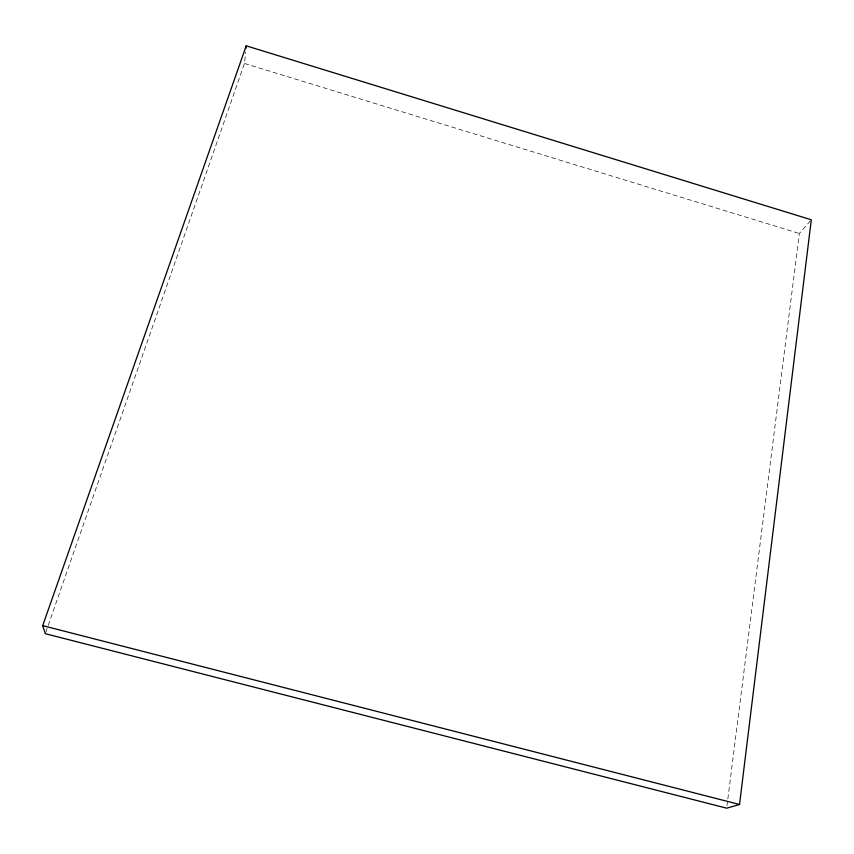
<?xml version="1.0" encoding="UTF-8"?>
<svg xmlns="http://www.w3.org/2000/svg" width="854" height="854" viewBox="0 0 854 854"><rect width="100%" height="100%" fill="white"/><g stroke="black" fill="none" stroke-linecap="round" stroke-linejoin="round"><path stroke-width="0.64" stroke-dasharray="4.27 3.2" d="M45.753 632.43L244.49 63.474L245.61 52.126M727.01 805.535L727.672 800.251M727.843 798.928L799.355 233.484L810.446 220.77M244.49 63.474L799.355 233.484"/><path stroke-width="1.28" d="M245.984 48.347L246.23 45.828L811.3 219.788L739.532 804.489L726.669 808.172L45.315 633.689L42.7 625.64L246.23 45.828M42.7 625.64L739.532 804.489"/></g></svg>
